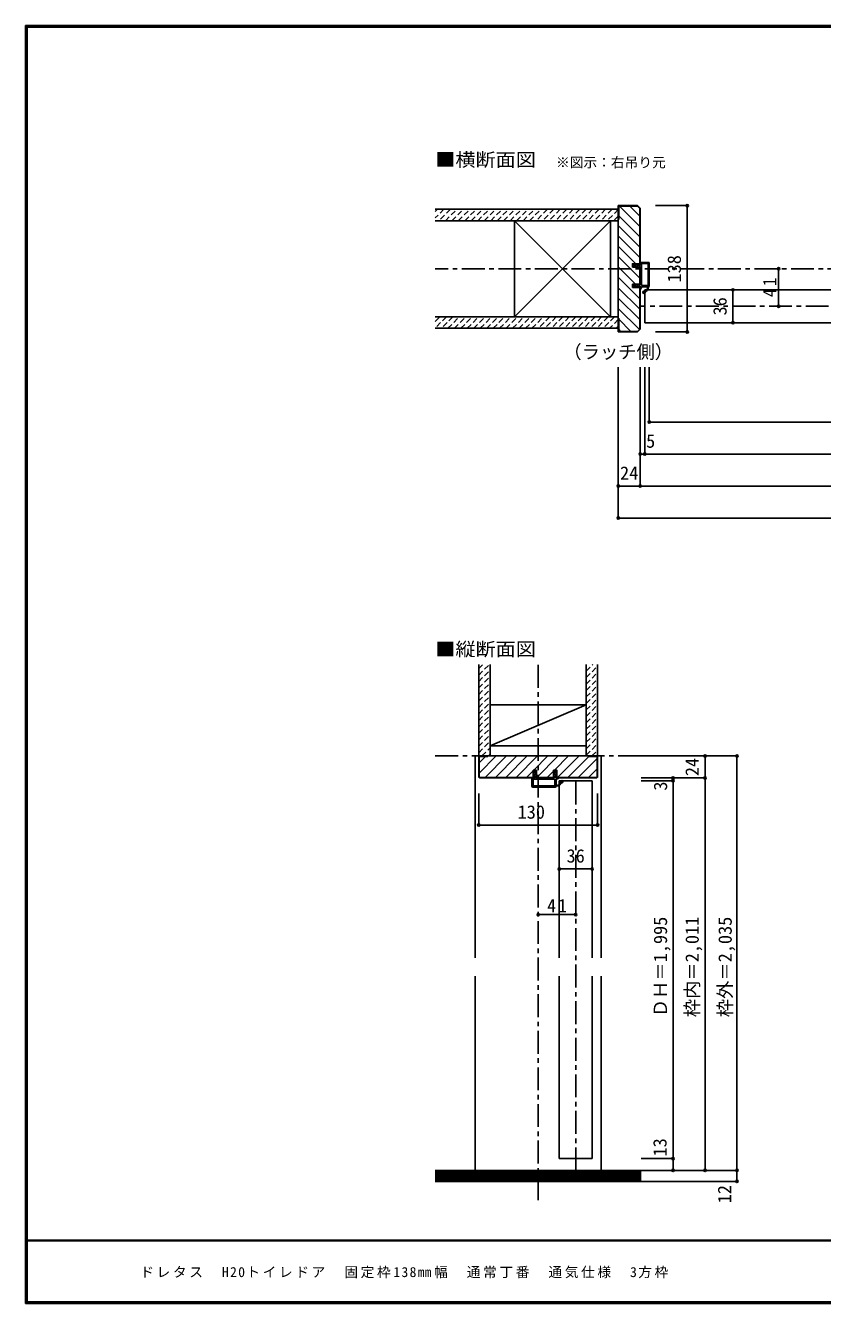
# Model space of a CAD drawing. Units: millimetres at full size, sheet at 1:5. Extents: x -973 to 977, y -718 to 696.
# Drawn here: x -973 to -102, y -701 to 696 of the extents above; entities that cross this region are included whole.
import ezdxf
from ezdxf.enums import TextEntityAlignment as Align

# ---------------------------------------------------------------- set-up
doc = ezdxf.new("R2010")
doc.units = ezdxf.units.MM
doc.header["$LTSCALE"] = 5
doc.header["$PDMODE"] = 32
doc.header["$PDSIZE"] = 2.5
doc.linetypes.add('CHAIN1', pattern=[8, 5, -1, 1, -1])
doc.linetypes.add('DASHED1', pattern=[1.8, 1.2, -0.6])
for name, color, linetype in [('0-0_補助線', 7, 'Continuous'), ('0-1_通り芯', 4, 'CHAIN1'), ('0-3_仕上げ', 2, 'Continuous'), ('0-4_枠', 3, 'Continuous'), ('0-6_扉', 6, 'Continuous'), ('0-A_文字', 3, 'Continuous'), ('0-B_寸法', 7, 'Continuous'), ('0-C_ハッチ', 4, 'DASHED1'), ('F-1_枠', 6, 'Continuous'), ('F-A_文字', 7, 'Continuous')]:
    doc.layers.add(name, color=color, linetype=linetype)
doc.styles.add('ＭＳ ゴシック', font='')
doc.styles.get('ＭＳ ゴシック').set_extended_font_data('MS Gothic')

# ---------------------------------------------------------------- blocks, each defined once
blk = doc.blocks.new('2')
at = {"layer": '0-0_補助線'}
for p, q in [((-9.846, -9.622), (-9.846, 15.078)), ((-8.846, 16.078), (0.354, 16.078)), ((-8.846, 15.878), (0.637, 15.878)), ((-8.446, 14.378), (-8.446, -8.922)), ((-8.146, 14.678), (-1.546, 14.678)), ((-1.246, 14.378), (-1.246, -8.922)), ((0.154, 11.653), (2.154, 11.653)), ((0.154, 11.653), (0.154, -8.497)), ((2.154, 10.953), (2.154, 11.653)), ((3.154, 11.653), (2.512, 10.83)), ((3.154, 11.653), (6.154, 11.653)), ((4.154, 13.753), (4.154, 13.053)), ((5.154, 13.053), (4.512, 13.876)), ((7.154, 13.053), (5.154, 13.053)), ((6.154, 10.953), (6.154, 11.653)), ((7.558, 12.258), (6.516, 10.835)), ((-1.48, -10.622), (-8.846, -10.622)), ((-1.546, -9.222), (-8.146, -9.222)), ((-1.189, -10.85), (-0.732, -12.694)), ((0.354, -12.922), (-0.441, -12.922)), ((0.154, -8.497), (2.154, -8.497)), ((4.154, -9.897), (0.154, -9.897)), ((0.154, -9.897), (0.154, -10.622)), ((0.154, -10.622), (0.645, -12.548)), ((2.154, -7.797), (2.154, -8.497)), ((3.154, -8.497), (2.512, -7.674)), ((3.154, -8.497), (6.154, -8.497)), ((4.154, -10.597), (4.154, -9.897)), ((5.154, -9.897), (4.512, -10.72)), ((7.154, -9.897), (5.154, -9.897)), ((6.154, -7.797), (6.154, -8.497)), ((7.558, -9.101), (6.516, -7.679))]:
    blk.add_line(p, q, dxfattribs=at)
for points in [[(-9.646, 15.078), (-9.646, -9.622), (-9.846, -9.622)], [(4.154, 13.053), (0.154, 13.053), (0.649, 15.723)]]:
    blk.add_lwpolyline(points, dxfattribs=at)
for centre, radius, start, end in [((-8.846, 15.078), 1, 90, 180), ((-8.846, 15.078), 0.8, 90, 180), ((-8.146, 14.378), 0.3, 90, 180), ((-1.546, 14.378), 0.3, 0, 90), ((0.354, 15.778), 0.3, 349.49875, 90), ((2.354, 10.953), 0.2, 180, 322.03043), ((4.354, 13.753), 0.2, 37.96957, 180), ((6.354, 10.953), 0.2, 180, 323.78053), ((7.154, 12.553), 0.5, 323.78053, 90), ((-8.846, -9.622), 1, 180, 270), ((-2.846, -10.72), 6, 179.06153, 259.29815), ((-8.146, -8.922), 0.3, 180, 270), ((-2.846, -10.72), 5.3, 178.93757, 259.29815), ((-1.546, -8.922), 0.3, 270, 0), ((-1.48, -10.922), 0.3, 13.9282, 90), ((-0.441, -12.622), 0.3, 193.9282, 270), ((0.354, -12.622), 0.3, 270, 14.29438), ((2.354, -7.797), 0.2, 37.96957, 180), ((4.354, -10.597), 0.2, 180, 322.03043), ((6.354, -7.797), 0.2, 36.21947, 180), ((7.154, -9.397), 0.5, 270, 36.21947), ((-3.896, -16.272), 0.35, 259.29815, 79.29815)]:
    blk.add_arc(centre, radius, start, end, dxfattribs=at)
blk.add_point((-3.896, -16.622), dxfattribs=at)

msp = doc.modelspace()

# ---------------------------------------------------------------- linework, layer by layer
at = {"layer": '0-1_通り芯'}
for p, q in [((528.653, 430), (-525.347, 430)), ((304.653, 389), (-301.347, 389)), ((-412.847, -587.913), (-412.847, -2.5)), ((-525.347, -102.5), (-300.347, -102.5)), ((-371.847, -555.5), (-371.847, -126.5)), ((-525.347, -567.5), (-300.347, -567.5))]:
    msp.add_line(p, q, dxfattribs=at)
at = {"layer": '0-3_仕上げ'}
for p, q in [((-325.347, 495), (-525.347, 495)), ((-325.347, 482.5), (-525.347, 482.5)), ((-325.347, 377.5), (-525.347, 377.5)), ((-325.347, 365), (-525.347, 365)), ((-477.847, -102.5), (-477.847, -2.5)), ((-465.347, -102.5), (-465.347, -2.5)), ((-360.347, -102.5), (-360.347, -2.5)), ((-347.847, -102.5), (-347.847, -2.5)), ((-300.347, -555.5), (-525.347, -555.5)), ((-300.347, -567.5), (-525.347, -567.5))]:
    msp.add_line(p, q, dxfattribs=at)
at = {"layer": '0-3_仕上げ', "color": 3}
for p, q in [((-438.847, 482.5), (-438.847, 377.5)), ((-333.847, 482.5), (-333.847, 377.5)), ((-465.347, -46.5), (-360.347, -46.5)), ((-465.347, -91.5), (-360.347, -91.5))]:
    msp.add_line(p, q, dxfattribs=at)
at = {"layer": '0-3_仕上げ', "color": 7}
for p, q in [((-333.847, 377.5), (-438.847, 482.5)), ((-438.847, 377.5), (-333.847, 482.5)), ((-465.347, -91.5), (-360.347, -46.5)), ((-300.347, -557), (-525.347, -557)), ((-300.347, -558.5), (-525.347, -558.5)), ((-300.347, -560), (-525.347, -560)), ((-300.347, -561.5), (-525.347, -561.5)), ((-300.347, -563), (-525.347, -563)), ((-300.347, -564.5), (-525.347, -564.5)), ((-300.347, -566), (-525.347, -566))]:
    msp.add_line(p, q, dxfattribs=at)
at = {"layer": '0-4_枠'}
for p, q in [((-304.175, 499), (-325.347, 499)), ((-325.347, 499), (-325.347, 361)), ((-304.383, 498.5), (-301.847, 495.964)), ((-304.175, 499), (-301.347, 496.172)), ((-301.847, 435.5), (-301.847, 495.964)), ((-301.347, 496.172), (-301.347, 435.5)), ((-324.847, 484), (-325.347, 484)), ((-301.347, 431.8), (-309.847, 431.8)), ((-301.847, 413.2), (-301.847, 431.8)), ((-301.347, 413.2), (-301.347, 431.8)), ((-309.847, 409.5), (-309.847, 413.2)), ((-301.347, 413.2), (-309.847, 413.2)), ((-301.347, 409.5), (-309.847, 409.5)), ((-301.847, 364.036), (-301.847, 409.5)), ((-301.347, 363.828), (-301.347, 409.5)), ((-324.847, 376), (-325.347, 376)), ((-324.847, 376), (-324.847, 361.5)), ((-304.382, 361.5), (-301.847, 364.036)), ((-304.175, 361), (-301.347, 363.828)), ((-304.175, 361), (-325.347, 361)), ((-304.382, 361.5), (-324.847, 361.5)), ((-477.847, -102.5), (-347.847, -102.5)), ((-477.347, -125.586), (-477.347, -103)), ((-467.847, -103), (-477.347, -103)), ((-467.847, -102.5), (-467.847, -103)), ((-357.847, -103), (-357.847, -102.5)), ((-357.847, -103), (-348.347, -103)), ((-348.347, -125.586), (-348.347, -103)), ((-476.933, -126), (-477.347, -125.586)), ((-418.347, -118), (-414.647, -118)), ((-418.347, -126.5), (-418.347, -118)), ((-414.647, -126.5), (-414.647, -118)), ((-396.047, -126.5), (-396.047, -118)), ((-348.761, -126), (-348.347, -125.586)), ((-477.14, -126.5), (-418.347, -126.5)), ((-476.933, -126), (-418.347, -126)), ((-414.647, -126), (-396.047, -126)), ((-414.647, -126.5), (-396.047, -126.5)), ((-348.761, -126), (-392.347, -126)), ((-348.554, -126.5), (-392.347, -126.5))]:
    msp.add_line(p, q, dxfattribs=at)
at = {"layer": '0-4_枠', "color": 4}
for p, q in [((-477.847, -102.5), (-481.847, -102.5)), ((-481.847, -323.25), (-481.847, -102.5)), ((-347.847, -102.5), (-343.847, -102.5)), ((-343.847, -323.25), (-343.847, -102.5)), ((-481.847, -555.5), (-481.847, -343.25)), ((-343.847, -555.5), (-343.847, -343.25))]:
    msp.add_line(p, q, dxfattribs=at)
at = {"layer": '0-4_枠'}
for points in [[(-324.847, 484), (-324.847, 498.5), (-304.383, 498.5)], [(-309.847, 431.8), (-309.847, 435.5), (-301.347, 435.5)], [(-477.14, -126.5), (-477.847, -125.793), (-477.847, -102.5)], [(-348.554, -126.5), (-347.847, -125.793), (-347.847, -102.5)], [(-396.047, -118), (-392.347, -118), (-392.347, -126.5)]]:
    msp.add_lwpolyline(points, dxfattribs=at)
at = {"layer": '0-6_扉'}
for p, q in [((-296.347, 407), (302.653, 407)), ((-296.347, 371), (-296.347, 407)), ((-296.347, 371), (302.653, 371)), ((-389.847, -129.5), (-389.847, -323.25)), ((-389.847, -129.5), (-353.847, -129.5)), ((-353.847, -129.5), (-353.847, -323.25)), ((-389.847, -343.25), (-389.847, -542.5)), ((-353.847, -343.25), (-353.847, -542.5)), ((-353.847, -542.5), (-389.847, -542.5))]:
    msp.add_line(p, q, dxfattribs=at)
at = {"layer": '0-B_寸法', "color": 4}
for p, q in [((-249.925, 499), (-284.447, 499)), ((-249.925, 499), (-249.925, 361)), ((-149.925, 389), (-149.925, 430)), ((-199.925, 407), (-199.925, 371)), ((-249.925, 361), (-284.447, 361)), ((-325.347, 157.5), (-325.347, 322.5)), ((-301.347, 192.5), (-301.347, 322.5)), ((-296.347, 227.5), (-296.347, 322.5)), ((-291.347, 262.5), (-291.347, 322.5)), ((-291.347, 262.5), (244.658, 262.5)), ((304.653, 227.5), (-301.347, 227.5)), ((328.653, 192.5), (-325.347, 192.5)), ((328.653, 157.5), (-325.347, 157.5)), ((-195.49, -102.5), (-300.347, -102.5)), ((-230.347, -102.5), (-230.347, -555.5)), ((-195.49, -102.5), (-195.49, -567.5)), ((-230.347, -126.5), (-300.347, -126.5)), ((-265.347, -129.5), (-300.347, -129.5)), ((-265.347, -126.5), (-265.347, -555.5)), ((-477.847, -177.922), (-477.847, -143.4)), ((-347.847, -177.922), (-347.847, -143.4)), ((-477.847, -177.922), (-347.847, -177.922)), ((-389.847, -225.882), (-353.847, -225.882)), ((-412.847, -275.882), (-371.847, -275.882)), ((-265.347, -542.5), (-300.347, -542.5)), ((-195.49, -555.5), (-300.347, -555.5)), ((-195.49, -567.5), (-300.347, -567.5))]:
    msp.add_line(p, q, dxfattribs=at)
at = {"layer": '0-B_寸法'}
for p in [(-249.925, 499), (-149.925, 430), (-199.925, 407), (-149.925, 389), (-199.925, 371), (-249.925, 361), (-291.347, 262.5), (-301.347, 227.5), (-296.347, 227.5), (-325.347, 192.5), (-301.347, 192.5), (-325.347, 157.5), (-230.347, -102.5), (-195.49, -102.5), (-265.347, -126.5), (-230.347, -126.5), (-265.347, -129.5), (-477.847, -177.922), (-347.847, -177.922), (-389.847, -225.882), (-353.847, -225.882), (-412.847, -275.882), (-371.847, -275.882), (-265.347, -542.5), (-265.347, -555.5), (-230.347, -555.5), (-195.49, -555.5), (-195.49, -567.5)]:
    msp.add_point(p, dxfattribs=at)
at = {"layer": '0-C_ハッチ'}
for p, q in [((-525.347, 492.668), (-523.015, 495)), ((-515.944, 495), (-525.347, 485.597)), ((-508.873, 495), (-521.373, 482.5)), ((-514.302, 482.5), (-501.802, 495)), ((-507.231, 482.5), (-494.731, 495)), ((-500.16, 482.5), (-487.66, 495)), ((-493.089, 482.5), (-480.589, 495)), ((-486.018, 482.5), (-473.518, 495)), ((-478.947, 482.5), (-466.447, 495)), ((-471.876, 482.5), (-459.376, 495)), ((-464.805, 482.5), (-452.305, 495)), ((-457.734, 482.5), (-445.234, 495)), ((-450.662, 482.5), (-438.162, 495)), ((-443.591, 482.5), (-431.091, 495)), ((-436.52, 482.5), (-424.02, 495)), ((-429.449, 482.5), (-416.949, 495)), ((-422.378, 482.5), (-409.878, 495)), ((-402.807, 495), (-415.307, 482.5)), ((-395.736, 495), (-408.236, 482.5)), ((-388.665, 495), (-401.165, 482.5)), ((-381.594, 495), (-394.094, 482.5)), ((-374.523, 495), (-387.023, 482.5)), ((-367.452, 495), (-379.952, 482.5)), ((-360.381, 495), (-372.881, 482.5)), ((-353.31, 495), (-365.81, 482.5)), ((-346.239, 495), (-358.739, 482.5)), ((-339.168, 495), (-351.668, 482.5)), ((-332.096, 495), (-344.596, 482.5)), ((-325.347, 494.678), (-337.525, 482.5)), ((-325.347, 487.607), (-330.454, 482.5)), ((-525.347, 372.46), (-520.307, 377.5)), ((-513.236, 377.5), (-525.347, 365.389)), ((-506.165, 377.5), (-518.665, 365)), ((-511.594, 365), (-499.094, 377.5)), ((-504.523, 365), (-492.023, 377.5)), ((-497.452, 365), (-484.952, 377.5)), ((-490.381, 365), (-477.881, 377.5)), ((-483.31, 365), (-470.81, 377.5)), ((-476.239, 365), (-463.739, 377.5)), ((-469.168, 365), (-456.668, 377.5)), ((-462.096, 365), (-449.596, 377.5)), ((-455.025, 365), (-442.525, 377.5)), ((-447.954, 365), (-435.454, 377.5)), ((-440.883, 365), (-428.383, 377.5)), ((-433.812, 365), (-421.312, 377.5)), ((-426.741, 365), (-414.241, 377.5)), ((-419.67, 365), (-407.17, 377.5)), ((-400.099, 377.5), (-412.599, 365)), ((-393.028, 377.5), (-405.528, 365)), ((-385.957, 377.5), (-398.457, 365)), ((-378.886, 377.5), (-391.386, 365)), ((-371.815, 377.5), (-384.315, 365)), ((-364.744, 377.5), (-377.244, 365)), ((-357.673, 377.5), (-370.173, 365)), ((-350.601, 377.5), (-363.101, 365)), ((-343.53, 377.5), (-356.03, 365)), ((-336.459, 377.5), (-348.959, 365)), ((-329.388, 377.5), (-341.888, 365)), ((-325.347, 374.47), (-334.817, 365)), ((-325.347, 367.399), (-327.746, 365)), ((-477.847, -14.04), (-466.307, -2.5)), ((-477.847, -6.969), (-473.378, -2.5)), ((-477.847, -21.111), (-465.347, -8.611)), ((-360.347, -9.677), (-353.17, -2.5)), ((-360.347, -2.606), (-360.241, -2.5)), ((-360.347, -16.748), (-347.847, -4.248)), ((-360.347, -23.819), (-347.847, -11.319)), ((-477.847, -28.182), (-465.347, -15.682)), ((-477.847, -35.253), (-465.347, -22.753)), ((-360.347, -30.89), (-347.847, -18.39)), ((-360.347, -37.961), (-347.847, -25.461)), ((-477.847, -42.324), (-465.347, -29.824)), ((-477.847, -49.395), (-465.347, -36.895)), ((-360.347, -45.032), (-347.847, -32.532)), ((-360.347, -52.103), (-347.847, -39.603)), ((-477.847, -56.466), (-465.347, -43.966)), ((-477.847, -63.537), (-465.347, -51.037)), ((-360.347, -59.174), (-347.847, -46.674)), ((-360.347, -66.246), (-347.847, -53.746)), ((-477.847, -70.608), (-465.347, -58.108)), ((-477.847, -77.679), (-465.347, -65.179)), ((-360.347, -73.317), (-347.847, -60.817)), ((-360.347, -80.388), (-347.847, -67.888)), ((-477.847, -84.751), (-465.347, -72.251)), ((-477.847, -91.822), (-465.347, -79.322)), ((-360.347, -87.459), (-347.847, -74.959)), ((-360.347, -94.53), (-347.847, -82.03)), ((-477.847, -98.893), (-465.347, -86.393)), ((-474.311, -102.428), (-465.347, -93.464)), ((-360.347, -101.601), (-347.847, -89.101)), ((-354.175, -102.5), (-347.847, -96.172)), ((-467.312, -102.5), (-465.347, -100.535))]:
    msp.add_line(p, q, dxfattribs=at)
at = {"layer": '0-C_ハッチ', "linetype": 'Continuous'}
for p, q in [((-323.994, 498.5), (-301.847, 476.353)), ((-312.68, 498.5), (-301.847, 487.666)), ((-325.347, 477.225), (-301.847, 453.725)), ((-324.847, 488.039), (-301.847, 465.039)), ((-325.347, 465.912), (-301.847, 442.412)), ((-325.347, 454.598), (-306.249, 435.5)), ((-325.347, 443.284), (-301.847, 419.784)), ((-325.347, 431.97), (-306.576, 413.2)), ((-325.347, 420.657), (-301.847, 397.157)), ((-302.549, 431.8), (-301.847, 431.098)), ((-325.347, 409.343), (-301.847, 385.843)), ((-302.876, 409.5), (-301.847, 408.47)), ((-325.347, 398.029), (-301.847, 374.529)), ((-325.347, 386.716), (-302.257, 363.626)), ((-324.847, 374.902), (-311.445, 361.5)), ((-324.847, 363.588), (-322.759, 361.5)), ((-477.347, -121.12), (-458.727, -102.5)), ((-477.347, -109.806), (-470.541, -103)), ((-470.914, -126), (-447.414, -102.5)), ((-459.6, -126), (-436.1, -102.5)), ((-448.286, -126), (-424.786, -102.5)), ((-436.972, -126), (-413.472, -102.5)), ((-417.659, -118), (-402.159, -102.5)), ((-414.345, -126), (-390.845, -102.5)), ((-395.031, -118), (-379.531, -102.5)), ((-391.717, -126), (-368.217, -102.5)), ((-380.404, -126), (-357.404, -103)), ((-369.09, -126), (-348.347, -105.257)), ((-425.659, -126), (-418.347, -118.688)), ((-403.031, -126), (-396.047, -119.016)), ((-357.776, -126), (-348.347, -116.571))]:
    msp.add_line(p, q, dxfattribs=at)
at = {"layer": 'F-1_枠'}
for p, q in [((-973.347, 695.833), (-973.347, -700.833)), ((-973.347, 695.833), (976.653, 695.833)), ((-973.347, 695), (976.653, 695)), ((-973.347, 694.167), (976.653, 694.167)), ((-972.514, 695.833), (-972.514, -700.833)), ((-971.68, 695.833), (-971.68, -700.833)), ((976.653, -631.667), (-973.347, -631.667)), ((976.653, -632.5), (-973.347, -632.5)), ((976.653, -699.167), (-973.347, -699.167)), ((976.653, -700), (-973.347, -700)), ((976.653, -700.833), (-973.347, -700.833))]:
    msp.add_line(p, q, dxfattribs=at)

# ---------------------------------------------------------------- block references
at = {"layer": '0-0_補助線', "xscale": -1}
msp.add_blockref('2', (-301.193, 420.922), dxfattribs=at)
at = {"layer": '0-0_補助線', "rotation": 90}
msp.add_blockref('2', (-403.769, -126.654), dxfattribs=at)

# ---------------------------------------------------------------- texts
at = {"layer": '0-A_文字', "color": 7, "style": 'ＭＳ ゴシック', "width": 1.1}
for s, p in [('■横断面図', (-525.347, 537.5)), ('■縦断面図', (-525.347, 2.5))]:
    msp.add_text(s, height=14.66, dxfattribs=at).set_placement(p, align=Align.BOTTOM_LEFT)
at = {"layer": '0-A_文字', "color": 7, "style": 'ＭＳ ゴシック'}
for s, height, p in [('※図示：右吊り元', 11, (-393.367, 537.5)), ('（ラッチ側）', 14.66, (-385.347, 327.5))]:
    msp.add_text(s, height=height, dxfattribs=at).set_placement(p, align=Align.BOTTOM_LEFT)
at = {"layer": '0-B_寸法', "style": 'ＭＳ ゴシック'}
for s, p in [('138', (-252.425, 415)), ('36', (-202.425, 379)), ('24', (-232.847, -124.5)), ('3', (-267.51, -140.385)), ('枠内＝2,011', (-232.847, -388)), ('ＤＨ＝1,995', (-267.527, -388)), ('枠外＝2,035', (-196.833, -388)), ('13', (-268.056, -540.215)), ('12', (-197.406, -591.376))]:
    msp.add_text(s, height=14.66, rotation=90, dxfattribs=at).set_placement(p, align=Align.BOTTOM_LEFT)
for s, p in [('5', (-294.861, 230)), ('24', (-323.347, 195)), ('130', (-435.347, -175.422)), ('36', (-381.847, -223.382))]:
    msp.add_text(s, height=14.66, dxfattribs=at).set_placement(p, align=Align.BOTTOM_LEFT)
at = {"layer": '0-B_寸法', "insert": (-152.425, 398.875), "char_height": 14.66, "attachment_point": 7, "rotation": 90, "style": 'ＭＳ ゴシック'}
msp.add_mtext('\\T1.27;\\W0.95;41', dxfattribs=at)
at = {"layer": '0-B_寸法', "insert": (-402.972, -273.382), "char_height": 14.66, "attachment_point": 7, "style": 'ＭＳ ゴシック'}
msp.add_mtext('\\T1.27;\\W0.95;41', dxfattribs=at)
at = {"layer": 'F-A_文字', "insert": (-847.938, -673.333), "char_height": 11, "attachment_point": 7, "style": 'ＭＳ ゴシック'}
msp.add_mtext('\\T1.19;ドレタス\u3000H20トイレドア\u3000固定枠138㎜幅\u3000通常丁番\u3000通気仕様\u30003方枠', dxfattribs=at)

doc.saveas('drawing.dxf')
